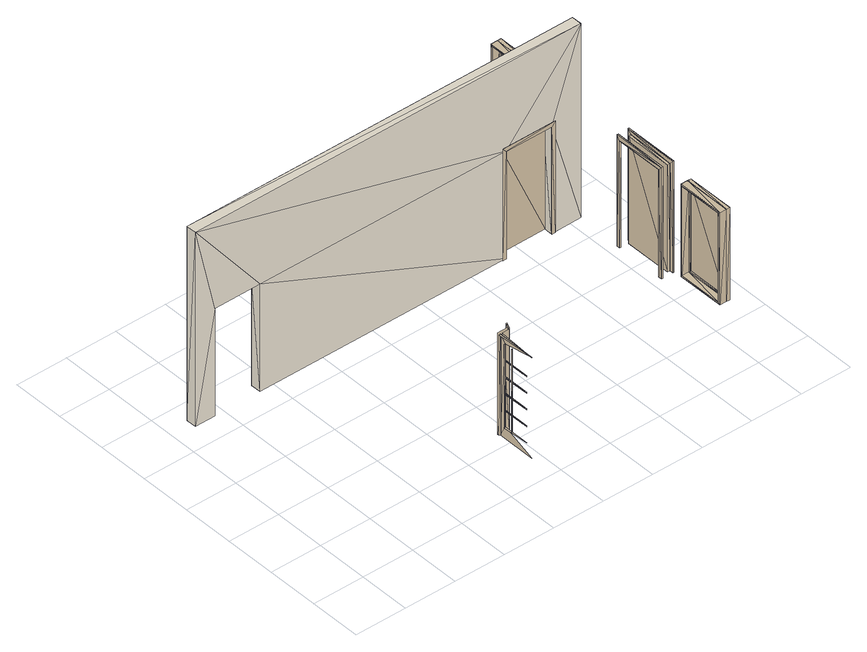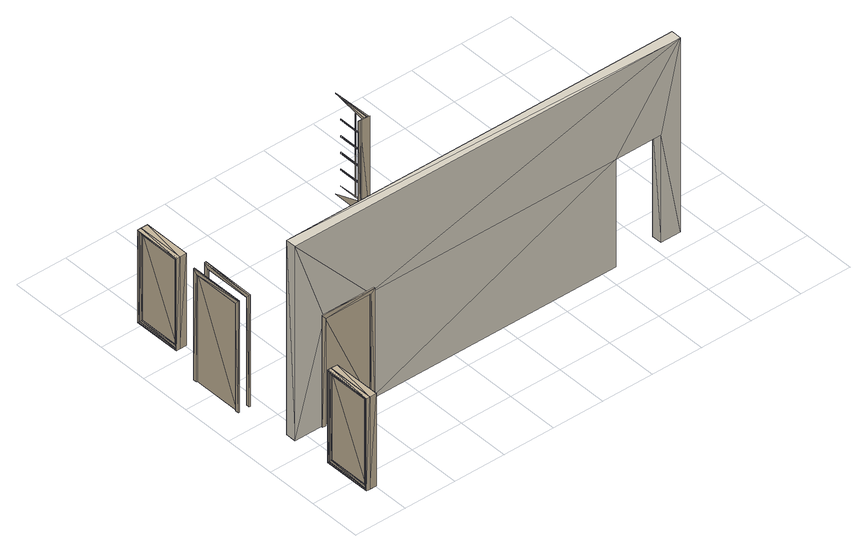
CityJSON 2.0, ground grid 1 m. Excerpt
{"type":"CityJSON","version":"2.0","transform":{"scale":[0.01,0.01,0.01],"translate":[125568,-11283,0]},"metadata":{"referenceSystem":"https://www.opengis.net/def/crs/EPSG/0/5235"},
"CityObjects":{
"building1":{"type":"Building","children":["building1-1","building1-2","building1-3","building1-4","building1-5","building1-6"]},
"building1-1":{"type":"BuildingInstallation","attributes":{"ifc_type":"IfcDoor","name":"M_Door-Interior-Double-Full Glass-Wood:1500 x 2000mm:353875"},"parents":["building1"],"geometry":[{"type":"MultiSurface","lod":"2.2","boundaries":[[[0,1,2]],[[3,4,5]],[[6,7,8]],[[5,4,9]],[[3,10,11]],[[12,13,14]],[[15,16,17]],[[18,19,20]],[[21,22,23]],[[24,25,26]],[[27,28,29]],[[30,31,32]],[[33,34,35]],[[25,12,36]],[[28,15,37]],[[31,18,38]],[[35,21,39]],[[9,4,3]],[[9,11,10]],[[9,3,11]],[[40,41,42]],[[43,8,44]],[[45,41,40]],[[40,46,41]],[[47,46,48]],[[49,50,51]],[[49,52,50]],[[8,42,53]],[[12,24,13]],[[16,28,27]],[[18,30,19]],[[21,34,22]],[[12,25,24]],[[16,15,28]],[[18,31,30]],[[21,35,34]],[[43,42,8]],[[43,40,42]],[[40,43,54]],[[43,40,45]],[[46,43,55]],[[40,43,46]],[[56,57,43]],[[58,46,55]],[[55,43,57]],[[58,48,46]],[[55,57,58]],[[57,48,58]],[[57,59,48]],[[60,56,61]],[[56,62,57]],[[63,59,57]],[[60,62,56]],[[63,64,59]],[[57,62,63]],[[62,64,63]],[[62,60,64]],[[65,66,67]],[[68,65,67]],[[69,66,65]],[[68,70,65]],[[67,66,71]],[[67,71,68]],[[72,66,69]],[[71,70,68]],[[72,71,66]],[[71,72,70]]]}]},
"building1-2":{"type":"BuildingPart","attributes":{"ifc_type":"IfcWallStandardCase","name":"Basic Wall:Inside:353488"},"parents":["building1"],"geometry":[{"type":"MultiSurface","lod":"2.2","boundaries":[[[73,74,75]],[[73,75,76]],[[77,73,76]],[[77,76,78]],[[79,77,78]],[[79,78,80]],[[81,79,80]],[[81,80,82]],[[83,81,82]],[[83,82,84]],[[85,83,84]],[[85,84,86]],[[87,85,86]],[[87,86,88]],[[89,87,88]],[[89,88,90]],[[91,89,90]],[[91,90,92]],[[93,91,92]],[[93,92,94]],[[95,96,93]],[[94,95,93]],[[75,74,96]],[[95,75,96]],[[96,77,79]],[[77,96,74]],[[77,74,73]],[[93,96,85]],[[96,79,85]],[[93,85,87]],[[79,81,83]],[[85,79,83]],[[87,89,91]],[[93,87,91]],[[80,78,95]],[[75,95,78]],[[76,75,78]],[[86,95,94]],[[86,80,95]],[[88,86,94]],[[84,82,80]],[[84,80,86]],[[92,90,88]],[[92,88,94]]]}]},
"building1-3":{"type":"BuildingInstallation","attributes":{"ifc_type":"IfcDoor","name":"M_Single-Flush:Inside Door:353730"},"parents":["building1"],"geometry":[{"type":"MultiSurface","lod":"2.2","boundaries":[[[97,98,99]],[[100,97,99]],[[100,99,101]],[[102,100,101]],[[102,101,90]],[[103,102,90]],[[103,90,88]],[[104,103,88]],[[104,88,86]],[[105,104,86]],[[105,86,84]],[[106,105,84]],[[106,84,107]],[[108,106,107]],[[108,107,98]],[[97,108,98]],[[99,98,88]],[[98,86,88]],[[86,98,107]],[[86,107,84]],[[88,90,101]],[[99,88,101]],[[104,97,100]],[[104,105,97]],[[108,97,105]],[[106,108,105]],[[102,103,104]],[[102,104,100]],[[109,110,111]],[[112,109,111]],[[112,111,113]],[[89,112,113]],[[89,113,114]],[[87,89,114]],[[87,114,115]],[[85,87,115]],[[85,115,116]],[[83,85,116]],[[83,116,117]],[[118,83,117]],[[118,117,119]],[[120,118,119]],[[120,119,110]],[[109,120,110]],[[114,110,115]],[[115,110,119]],[[110,114,111]],[[111,114,113]],[[116,115,117]],[[115,119,117]],[[85,109,87]],[[120,109,85]],[[112,87,109]],[[89,87,112]],[[118,85,83]],[[118,120,85]],[[121,122,90]],[[88,121,90]],[[88,90,84]],[[86,88,84]],[[86,84,123]],[[124,86,123]],[[124,123,122]],[[121,124,122]],[[90,122,84]],[[122,123,84]],[[86,121,88]],[[86,124,121]]]}]},
"building1-4":{"type":"BuildingInstallation","attributes":{"ifc_type":"IfcWindow","name":"M_Fixed:0915 x 1830mm:354493"},"parents":["building1"],"geometry":[{"type":"MultiSurface","lod":"2.2","boundaries":[[[125,126,127]],[[128,125,127]],[[128,127,129]],[[130,128,129]],[[130,129,131]],[[132,130,131]],[[132,131,126]],[[125,132,126]],[[127,126,129]],[[126,131,129]],[[130,125,128]],[[130,132,125]],[[133,134,135]],[[136,133,135]],[[136,135,137]],[[138,136,137]],[[138,137,139]],[[140,138,139]],[[140,139,134]],[[133,140,134]],[[141,142,143]],[[144,141,143]],[[144,143,145]],[[146,144,145]],[[146,145,147]],[[148,146,147]],[[148,147,142]],[[141,148,142]],[[134,142,147]],[[134,147,135]],[[134,139,143]],[[142,134,143]],[[143,139,145]],[[147,145,137]],[[135,147,137]],[[145,139,137]],[[148,141,133]],[[136,148,133]],[[144,140,133]],[[144,133,141]],[[146,140,144]],[[138,146,148]],[[138,148,136]],[[138,140,146]],[[149,150,151]],[[152,149,151]],[[152,151,153]],[[154,152,153]],[[154,153,155]],[[156,154,155]],[[156,155,150]],[[149,156,150]],[[157,134,139]],[[158,157,139]],[[158,139,137]],[[159,158,137]],[[159,137,135]],[[160,159,135]],[[160,135,134]],[[157,160,134]],[[150,134,135]],[[150,135,151]],[[139,134,155]],[[134,150,155]],[[139,155,137]],[[135,137,153]],[[151,135,153]],[[137,155,153]],[[160,157,149]],[[152,160,149]],[[156,157,158]],[[156,149,157]],[[159,156,158]],[[154,159,160]],[[154,160,152]],[[154,156,159]],[[150,161,162]],[[151,150,162]],[[151,162,163]],[[153,151,163]],[[153,163,164]],[[155,153,164]],[[155,164,161]],[[150,155,161]],[[165,166,167]],[[168,165,167]],[[168,167,169]],[[170,168,169]],[[170,169,171]],[[172,170,171]],[[172,171,166]],[[165,172,166]],[[166,171,162]],[[161,166,162]],[[161,164,167]],[[166,161,167]],[[169,167,163]],[[171,169,163]],[[167,164,163]],[[162,171,163]],[[151,172,165]],[[151,165,150]],[[168,155,150]],[[168,150,165]],[[153,168,170]],[[153,170,172]],[[153,155,168]],[[153,172,151]]]}]},
"building1-5":{"type":"BuildingInstallation","attributes":{"ifc_type":"IfcDoor","name":"M_Single-Flush:Inside Door:353277"},"parents":["building1"],"geometry":[{"type":"MultiSurface","lod":"2.2","boundaries":[[[173,174,175]],[[176,173,175]],[[176,175,177]],[[178,176,177]],[[178,177,179]],[[180,178,179]],[[180,179,181]],[[182,180,181]],[[182,181,183]],[[184,182,183]],[[184,183,185]],[[186,184,185]],[[186,185,187]],[[188,186,187]],[[188,187,174]],[[173,188,174]],[[175,174,181]],[[174,183,181]],[[183,174,187]],[[183,187,185]],[[181,179,177]],[[175,181,177]],[[182,173,176]],[[182,184,173]],[[188,173,184]],[[186,188,184]],[[178,180,182]],[[178,182,176]],[[189,190,191]],[[192,189,191]],[[192,191,193]],[[194,192,193]],[[194,193,195]],[[196,194,195]],[[196,195,197]],[[198,196,197]],[[198,197,199]],[[200,198,199]],[[200,199,201]],[[202,200,201]],[[202,201,203]],[[204,202,203]],[[204,203,190]],[[189,204,190]],[[195,190,197]],[[197,190,203]],[[190,195,191]],[[191,195,193]],[[199,197,201]],[[197,203,201]],[[198,189,196]],[[204,189,198]],[[192,196,189]],[[194,196,192]],[[202,198,200]],[[202,204,198]],[[205,206,179]],[[181,205,179]],[[181,179,185]],[[183,181,185]],[[183,185,207]],[[208,183,207]],[[208,207,206]],[[205,208,206]],[[179,206,185]],[[206,207,185]],[[183,205,181]],[[183,208,205]]]}]},
"building1-6":{"type":"BuildingInstallation","attributes":{"ifc_type":"IfcWindow","name":"M_Fixed:0915 x 1830mm:354551"},"parents":["building1"],"geometry":[{"type":"MultiSurface","lod":"2.2","boundaries":[[[209,210,211]],[[212,209,211]],[[212,211,213]],[[214,212,213]],[[214,213,215]],[[216,214,215]],[[216,215,210]],[[209,216,210]],[[211,210,213]],[[210,215,213]],[[214,209,212]],[[214,216,209]],[[217,218,219]],[[220,217,219]],[[220,219,221]],[[222,220,221]],[[222,221,223]],[[224,222,223]],[[224,223,218]],[[217,224,218]],[[225,226,227]],[[228,225,227]],[[228,227,229]],[[230,228,229]],[[230,229,231]],[[232,230,231]],[[232,231,226]],[[225,232,226]],[[218,226,231]],[[218,231,219]],[[218,223,227]],[[226,218,227]],[[227,223,229]],[[231,229,221]],[[219,231,221]],[[229,223,221]],[[232,225,217]],[[220,232,217]],[[228,224,217]],[[228,217,225]],[[230,224,228]],[[222,230,232]],[[222,232,220]],[[222,224,230]],[[233,234,235]],[[236,233,235]],[[236,235,237]],[[238,236,237]],[[238,237,239]],[[240,238,239]],[[240,239,234]],[[233,240,234]],[[241,218,223]],[[242,241,223]],[[242,223,221]],[[243,242,221]],[[243,221,219]],[[244,243,219]],[[244,219,218]],[[241,244,218]],[[234,218,219]],[[234,219,235]],[[223,218,239]],[[218,234,239]],[[223,239,221]],[[219,221,237]],[[235,219,237]],[[221,239,237]],[[244,241,233]],[[236,244,233]],[[240,241,242]],[[240,233,241]],[[243,240,242]],[[238,243,244]],[[238,244,236]],[[238,240,243]],[[234,245,246]],[[235,234,246]],[[235,246,247]],[[237,235,247]],[[237,247,248]],[[239,237,248]],[[239,248,245]],[[234,239,245]],[[249,250,251]],[[252,249,251]],[[252,251,253]],[[254,252,253]],[[254,253,255]],[[256,254,255]],[[256,255,250]],[[249,256,250]],[[250,255,246]],[[245,250,246]],[[245,248,251]],[[250,245,251]],[[253,251,247]],[[255,253,247]],[[251,248,247]],[[246,255,247]],[[235,256,249]],[[235,249,234]],[[252,239,234]],[[252,234,249]],[[237,252,254]],[[237,254,256]],[[237,239,252]],[[237,256,235]]]}]}
},
"vertices":[
[383,97,23],[383,97,188],[383,95,188],[384,97,188],[384,97,23],[384,95,23],[382,113,23],[385,62,23],[385,113,23],[385,97,23],[385,96,188],[385,97,188],[385,113,156],[384,113,156],[384,62,156],[385,113,123],[384,113,123],[384,62,123],[385,113,90],[384,113,90],[384,62,90],[385,113,57],[384,113,57],[384,62,57],[384,113,154],[385,113,154],[385,62,154],[384,113,121],[385,113,121],[385,62,121],[384,113,88],[385,113,88],[385,62,88],[385,62,55],[384,113,55],[385,113,55],[385,62,156],[385,62,123],[385,62,90],[385,62,57],[385,125,200],[385,50,200],[385,113,188],[385,125,0],[385,50,0],[382,125,200],[385,124,199],[385,50,199],[389,124,199],[384,113,188],[383,113,23],[383,113,188],[384,113,23],[382,113,188],[382,125,0],[385,124,0],[382,128,0],[389,125,0],[389,124,0],[389,125,200],[402,128,202],[382,128,202],[402,128,0],[402,125,0],[402,125,200],[402,126,201],[402,132,0],[402,126,0],[404,126,0],[402,132,207],[404,126,201],[404,132,0],[404,132,207],
[82,445,0],[42,445,0],[42,465,0],[82,465,0],[82,445,213],[82,465,213],[173,445,213],[173,465,213],[173,445,0],[173,465,0],[670,445,0],[670,465,0],[670,445,213],[670,465,213],[762,445,213],[762,465,213],[762,445,0],[762,465,0],[822,445,0],[822,465,0],[822,445,385],[822,465,385],[42,465,385],[42,445,385],
[663,468,221],[663,465,221],[769,465,221],[769,468,221],[769,465,0],[769,468,0],[762,468,0],[762,468,213],[670,468,213],[670,468,0],[663,465,0],[663,468,0],[769,445,221],[769,443,221],[769,443,0],[769,445,0],[762,443,0],[762,443,213],[670,443,213],[670,443,0],[663,443,0],[663,445,0],[663,443,221],[663,445,221],[762,460,213],[762,460,0],[670,460,0],[670,460,213],
[838,203,207],[838,203,37],[837,203,37],[837,203,207],[837,124,37],[837,124,207],[838,124,37],[838,124,207],[840,207,212],[835,207,212],[835,119,212],[840,119,212],[835,119,32],[840,119,32],[835,207,32],[840,207,32],[840,203,207],[835,203,207],[835,203,37],[840,203,37],[835,124,37],[840,124,37],[835,124,207],[840,124,207],[842,209,213],[835,209,213],[835,117,213],[842,117,213],[835,117,30],[842,117,30],[835,209,30],[842,209,30],[842,207,212],[842,207,32],[842,119,32],[842,119,212],[822,209,213],[822,117,213],[822,117,30],[822,209,30],[835,206,210],[822,206,210],[822,206,34],[835,206,34],[822,121,34],[835,121,34],[822,121,210],[835,121,210],
[844,357,221],[842,357,221],[842,251,221],[844,251,221],[842,251,0],[844,251,0],[842,258,0],[844,258,0],[842,258,213],[844,258,213],[842,350,213],[844,350,213],[842,350,0],[844,350,0],[842,357,0],[844,357,0],[822,251,221],[819,251,221],[819,251,0],[822,251,0],[819,258,0],[822,258,0],[819,258,213],[822,258,213],[819,350,213],[822,350,213],[819,350,0],[822,350,0],[819,357,0],[822,357,0],[819,357,221],[822,357,221],[837,258,213],[837,258,0],[837,350,0],[837,350,213],
[838,650,207],[838,650,37],[837,650,37],[837,650,207],[837,571,37],[837,571,207],[838,571,37],[838,571,207],[840,655,212],[835,655,212],[835,567,212],[840,567,212],[835,567,32],[840,567,32],[835,655,32],[840,655,32],[840,650,207],[835,650,207],[835,650,37],[840,650,37],[835,571,37],[840,571,37],[835,571,207],[840,571,207],[842,657,213],[835,657,213],[835,565,213],[842,565,213],[835,565,30],[842,565,30],[835,657,30],[842,657,30],[842,655,212],[842,655,32],[842,567,32],[842,567,212],[822,657,213],[822,565,213],[822,565,30],[822,657,30],[835,653,210],[822,653,210],[822,653,34],[835,653,34],[822,568,34],[835,568,34],[822,568,210],[835,568,210]
]}
